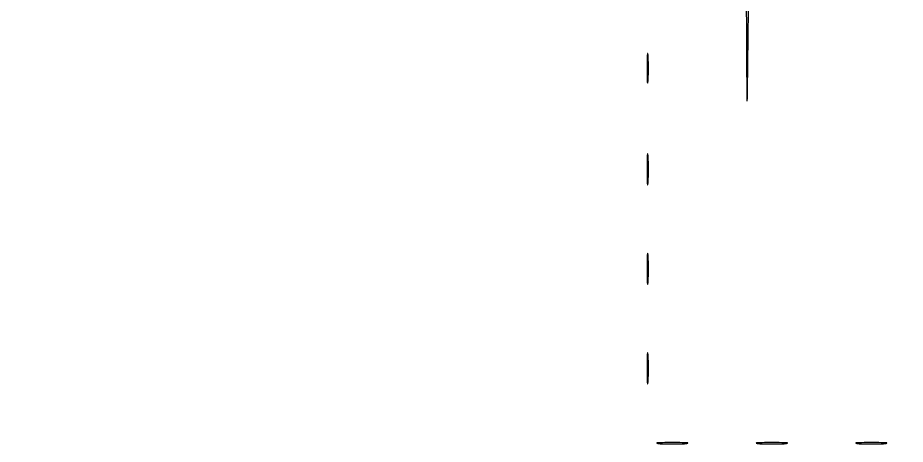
# Model space of a CAD drawing. Extents: x 23 to 255, y 40 to 184.
# Drawn here: x 75.14 to 103.8, y 39.85 to 53.63 of the extents above; entities that cross this region are included whole.
import ezdxf

# ---------------------------------------------------------------- set-up
doc = ezdxf.new("R2010")
doc.units = 0
doc.header["$MEASUREMENT"] = 0

msp = doc.modelspace()

# ---------------------------------------------------------------- linework, layer by layer
for points in [[(207.919475, 175.632891, 0.000007), (191.762556, 175.634099, 0.00002), (173.0434, 175.634494, 0.000013), (151.49745, 175.633531)], [(96.591991, 78.0858, -0.000015), (96.570667, 70.513747, -0.41338)], [(106.287088, 59.307579, -0.000491), (103.2543, 59.3046), (98.6436, 59.3046), (98.6635, 53.95365, 0.000522), (98.672641, 52.034317, 0.002566), (98.684489, 50.951143, 0.959979), (98.695986, 50.950858, 0.014168), (98.707006, 51.24645), (98.730611, 53.8902), (102.7044, 53.8902), (106.678189, 53.8902)]]:
    msp.add_lwpolyline(points, format="xyb")
for points in [[(95.459699, 51.9867, 0.003015), (95.461669, 51.683664, 0.016608), (95.469138, 51.520515, 0.841704), (95.479792, 51.519526, 0.048634), (95.491269, 51.587686, 0.010684), (95.500935, 51.787843, 0.00684), (95.504009, 52.02058, 0.006873), (95.500764, 52.248758, 0.012749), (95.490869, 52.433686, 0.11419), (95.479528, 52.469538, 0.736116), (95.468689, 52.466977, 0.014373), (95.46147, 52.290457, 0.003152)], [(95.460099, 48.7296, 0.002911), (95.461953, 48.411113, 0.014551), (95.469226, 48.232707, 0.813012), (95.479871, 48.231254, 0.067956), (95.491171, 48.28545, 0.01099), (95.500856, 48.487652, 0.006471), (95.503988, 48.7296, 0.006471), (95.500856, 48.971548, 0.01099), (95.491171, 49.17375, 0.067956), (95.479871, 49.227946, 0.813012), (95.469226, 49.226493, 0.014551), (95.461953, 49.048087, 0.002911)], [(95.460099, 45.5148, 0.002911), (95.461953, 45.196313, 0.014551), (95.469226, 45.017907, 0.813012), (95.479871, 45.016454, 0.067956), (95.491171, 45.07065, 0.01099), (95.500856, 45.272852, 0.006471), (95.503988, 45.5148, 0.006471), (95.500856, 45.756748, 0.01099), (95.491171, 45.95895, 0.067956), (95.479871, 46.013146, 0.813012), (95.469226, 46.011693, 0.014551), (95.461953, 45.833287, 0.002911)], [(95.460099, 42.3, 0.002911), (95.461953, 41.981513, 0.014551), (95.469226, 41.803107, 0.813012), (95.479871, 41.801654, 0.067956), (95.491171, 41.85585, 0.01099), (95.500856, 42.058052, 0.006471), (95.503988, 42.3, 0.006471), (95.500856, 42.541948, 0.01099), (95.491171, 42.74415, 0.067956), (95.479871, 42.798346, 0.813012), (95.469226, 42.796893, 0.014551), (95.461953, 42.618487, 0.002911)], [(95.83065, 39.868829, 0.01099), (96.032852, 39.859144, 0.006471), (96.2748, 39.856012, 0.006471), (96.516748, 39.859144, 0.01099), (96.71895, 39.868829, 0.067956), (96.773146, 39.880129, 0.813012), (96.771693, 39.890774, 0.014551), (96.593287, 39.898047, 0.002911), (96.2748, 39.899901, 0.002911), (95.956313, 39.898047, 0.014551), (95.777907, 39.890774, 0.813012), (95.776454, 39.880129, 0.067956)], [(99.04545, 39.868829, 0.01099), (99.247652, 39.859144, 0.006471), (99.4896, 39.856012, 0.006471), (99.731548, 39.859144, 0.01099), (99.93375, 39.868829, 0.067956), (99.987946, 39.880129, 0.813012), (99.986493, 39.890774, 0.014551), (99.808087, 39.898047, 0.002911), (99.4896, 39.899901, 0.002911), (99.171113, 39.898047, 0.014551), (98.992707, 39.890774, 0.813012), (98.991254, 39.880129, 0.067956)], [(102.26025, 39.868829, 0.01099), (102.462452, 39.859144, 0.006471), (102.7044, 39.856012, 0.006471), (102.946348, 39.859144, 0.01099), (103.14855, 39.868829, 0.067956), (103.202746, 39.880129, 0.813012), (103.201293, 39.890774, 0.014551), (103.022887, 39.898047, 0.002911), (102.7044, 39.899901, 0.002911), (102.385913, 39.898047, 0.014551), (102.207507, 39.890774, 0.813012), (102.206054, 39.880129, 0.067956)]]:
    msp.add_lwpolyline(points, format="xyb", close=True)

doc.saveas('drawing.dxf')
